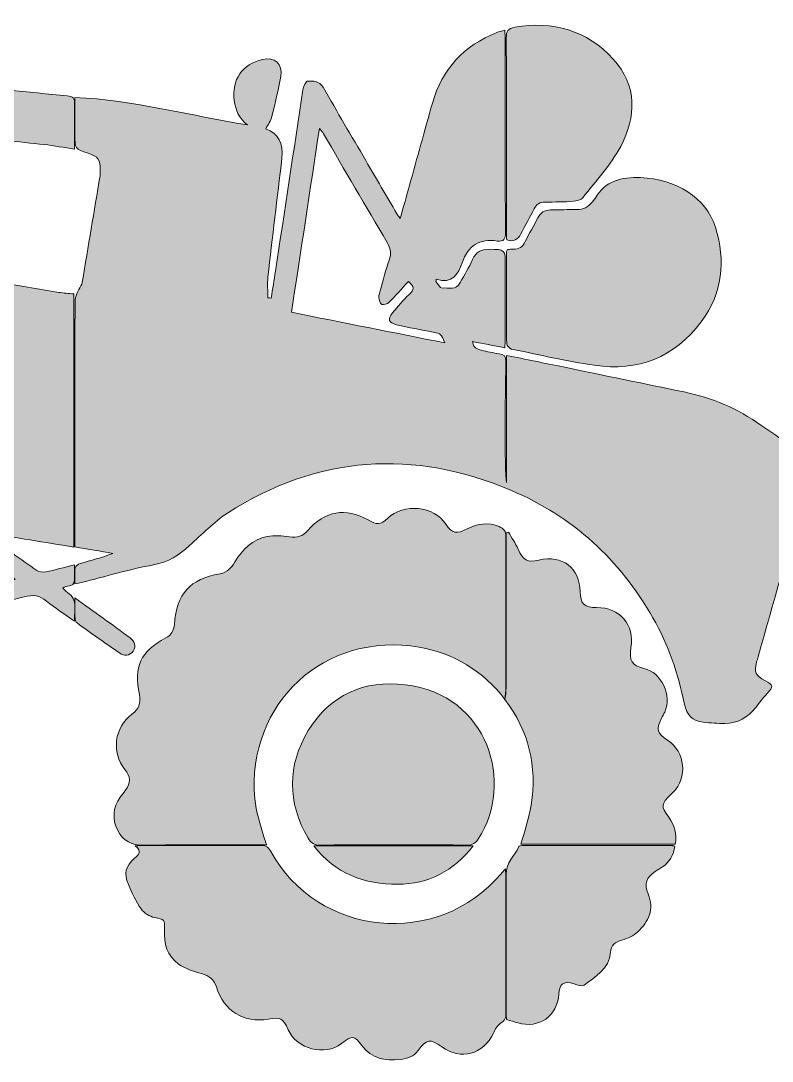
# Model space of a CAD drawing. Header units: inches. Extents: x 148 to 931, y -908 to -173.
# Drawn here: x 370 to 538.3, y -454 to -221.1 of the extents above; entities that cross this region are included whole.
import ezdxf

# ---------------------------------------------------------------- set-up
doc = ezdxf.new("R2010")
doc.units = ezdxf.units.IN
doc.header["$MEASUREMENT"] = 0
doc.layers.add('Layer 1', color=7, linetype='Continuous')

# ---------------------------------------------------------------- blocks, each defined once
blk = doc.blocks.new('block 11')
at = {"layer": 'Layer 1', "true_color": 0xffffff}
h = blk.add_hatch(color=7, dxfattribs=at)
h.dxf.hatch_style = 2
edge = h.paths.add_edge_path()
edge.add_spline(control_points=[(478.85, -270.17), (478.82, -269.61), (478.77, -269.04), (478.77, -268.47), (478.77, -253.96), (478.8, -239.44), (478.74, -224.93), (478.74, -223.46), (479.09, -222.81), (480.62, -222.56), (489.24, -221.12), (496.8, -223.22), (502.71, -229.68), (508.14, -235.62), (507.86, -242.6), (504.36, -249.22), (502.16, -253.39), (498.81, -256.96), (495.88, -260.72), (495.48, -261.23), (494.5, -261.46), (493.77, -261.51), (491.67, -261.66), (489.57, -261.69), (487.46, -261.68), (486.26, -261.68), (485.5, -262.16), (484.96, -263.22), (484.02, -265.1), (482.96, -266.92), (482.02, -268.8), (481.36, -270.13), (480.39, -270.61), (478.85, -270.17)], knot_values=[0, 0, 0, 0, 1, 1, 1, 2, 2, 2, 3, 3, 3, 4, 4, 4, 5, 5, 5, 6, 6, 6, 7, 7, 7, 8, 8, 8, 9, 9, 9, 10, 10, 10, 11, 11, 11, 11], degree=3, periodic=1)
h = blk.add_hatch(color=7, dxfattribs=at)
h.dxf.hatch_style = 2
edge = h.paths.add_edge_path()
edge.add_spline(control_points=[(478.77, -295.99), (483.12, -296.88), (487.33, -297.74), (491.53, -298.6), (500.54, -300.46), (509.55, -302.32), (518.55, -304.18), (524.8, -305.48), (530.58, -307.85), (535.77, -311.62), (537.5, -312.89), (539.38, -313.97), (541.06, -315.3), (545.09, -318.5), (546.56, -322.68), (545.19, -327.65), (541.9, -339.61), (538.51, -351.54), (535.16, -363.48), (535.05, -363.88), (534.91, -364.28), (534.81, -364.69), (534.23, -366.92), (534.58, -367.69), (536.64, -368.75), (538.64, -369.77), (538.65, -370.06), (537.09, -371.75), (536.2, -372.71), (535.4, -373.76), (534.6, -374.8), (532.86, -377.07), (530.58, -378.35), (527.72, -378.38), (526.09, -378.4), (524.46, -378.28), (522.85, -378.1), (520.45, -377.85), (519.13, -376.44), (518.65, -374.08), (517.25, -367.3), (515.05, -360.79), (511.6, -354.75), (504.19, -341.76), (493.68, -332.09), (479.93, -326.25), (457.9, -316.89), (436.58, -318.36), (416.27, -331.31), (414.73, -332.29), (413.36, -333.55), (411.96, -334.74), (410.53, -335.98), (409.18, -337.31), (407.77, -338.58), (405.46, -340.66), (403.06, -342.29), (399.76, -342.88), (394.29, -343.86), (388.94, -345.5), (383.53, -346.85), (383.14, -346.95), (382.73, -347.01), (382.13, -347.13), (382.13, -345.86), (382.03, -344.7), (382.18, -343.58), (382.23, -343.2), (382.83, -342.72), (383.27, -342.59), (385.68, -341.9), (388.13, -341.3), (390.61, -340.31), (387.83, -339.84), (385.06, -339.37), (382.12, -338.88), (382.12, -338.19), (382.12, -337.57), (382.12, -336.95), (382.12, -319.17), (382.11, -301.4), (382.16, -283.62), (382.16, -282.84), (382.69, -282.06), (383.01, -281.29), (383.25, -280.72), (383.67, -280.18), (383.78, -279.59), (385.13, -271.67), (386.44, -263.74), (387.75, -255.81), (387.82, -255.4), (387.81, -254.97), (387.81, -254.55), (387.81, -252.16), (387.35, -251.52), (385.08, -250.76), (382.12, -249.76), (382.12, -249.76), (382.12, -246.57), (382.12, -243.84), (382.12, -241.11), (382.12, -238.26), (395.3, -238.88), (407.89, -242.32), (420.75, -244.41), (418.95, -243), (418.1, -241.17), (417.82, -238.98), (417.23, -234.26), (419.53, -230.87), (424.17, -229.75), (426.89, -229.09), (428.76, -230.8), (428.23, -233.55), (427.65, -236.54), (427.01, -239.52), (426.26, -242.48), (426.01, -243.48), (425.36, -244.37), (424.89, -245.3), (427.63, -246.31), (428.89, -248.57), (428.49, -251.86), (427.42, -260.73), (426.36, -269.6), (425.36, -278.48), (425.19, -280.01), (425.34, -281.56), (425.34, -283.11), (425.59, -283.12), (425.85, -283.14), (426.1, -283.16), (426.42, -281.15), (426.74, -279.15), (427.05, -277.14), (429.1, -263.62), (431.13, -250.11), (433.21, -236.6), (433.32, -235.87), (433.83, -234.61), (434.17, -234.61), (435.46, -234.58), (436.87, -234.49), (437.73, -236), (440.85, -241.48), (444.07, -246.9), (447.25, -252.35), (449.58, -256.35), (451.92, -260.34), (454.25, -264.33), (454.41, -264.59), (454.61, -264.83), (454.99, -265.34), (455.73, -262.7), (456.41, -260.32), (457.08, -257.93), (458.78, -251.8), (460.46, -245.67), (462.19, -239.55), (464.36, -231.88), (469.27, -226.69), (476.63, -223.74), (477.14, -223.54), (477.69, -223.43), (478.42, -223.22), (478.46, -224.05), (478.51, -224.67), (478.51, -225.28), (478.52, -239.69), (478.5, -254.11), (478.55, -268.52), (478.55, -269.92), (478.2, -270.61), (476.72, -270.4), (472.75, -269.83), (470.2, -271.37), (468.86, -275.26), (468, -277.77), (466.66, -280.11), (463.05, -278.97), (463.02, -279.14), (463, -279.31), (462.97, -279.48), (463.44, -279.99), (463.93, -280.95), (464.37, -280.92), (465.78, -280.83), (467.51, -281.52), (468.45, -279.69), (469.34, -277.96), (470.39, -276.31), (471.19, -274.54), (471.95, -272.88), (473.05, -272.23), (474.88, -272.26), (478.52, -272.32), (478.52, -272.23), (478.51, -275.89), (478.51, -281.37), (478.52, -286.84), (478.51, -292.31), (478.51, -292.92), (478.44, -293.53), (478.4, -294.29), (475.93, -293.81), (473.63, -293.37), (471.21, -292.91), (471.33, -294.29), (472.23, -294.62), (473.14, -294.84), (474.46, -295.16), (475.81, -295.44), (477.16, -295.64), (478.2, -295.8), (478.69, -296.19), (478.67, -297.36), (478.55, -302.09), (478.52, -306.82), (478.49, -311.55), (478.46, -315.85), (478.48, -320.16), (478.77, -324.47), (478.77, -315.03), (478.77, -305.6), (478.77, -295.99)], knot_values=[0, 0, 0, 0, 1, 1, 1, 2, 2, 2, 3, 3, 3, 4, 4, 4, 5, 5, 5, 6, 6, 6, 7, 7, 7, 8, 8, 8, 9, 9, 9, 10, 10, 10, 11, 11, 11, 12, 12, 12, 13, 13, 13, 14, 14, 14, 15, 15, 15, 16, 16, 16, 17, 17, 17, 18, 18, 18, 19, 19, 19, 20, 20, 20, 21, 21, 21, 22, 22, 22, 23, 23, 23, 24, 24, 24, 25, 25, 25, 26, 26, 26, 27, 27, 27, 28, 28, 28, 29, 29, 29, 30, 30, 30, 31, 31, 31, 32, 32, 32, 33, 33, 33, 34, 34, 34, 35, 35, 35, 36, 36, 36, 37, 37, 37, 38, 38, 38, 39, 39, 39, 40, 40, 40, 41, 41, 41, 42, 42, 42, 43, 43, 43, 44, 44, 44, 45, 45, 45, 46, 46, 46, 47, 47, 47, 48, 48, 48, 49, 49, 49, 50, 50, 50, 51, 51, 51, 52, 52, 52, 53, 53, 53, 54, 54, 54, 55, 55, 55, 56, 56, 56, 57, 57, 57, 58, 58, 58, 59, 59, 59, 60, 60, 60, 61, 61, 61, 62, 62, 62, 63, 63, 63, 64, 64, 64, 65, 65, 65, 66, 66, 66, 67, 67, 67, 68, 68, 68, 69, 69, 69, 70, 70, 70, 71, 71, 71, 72, 72, 72, 73, 73, 73, 74, 74, 74, 75, 75, 75, 75], degree=3, periodic=1)
edge = h.paths.add_edge_path()
edge.add_spline(control_points=[(456.82, -279.49), (455.34, -281.09), (453.96, -282.68), (452.47, -284.15), (452.11, -284.5), (451.25, -284.77), (450.86, -284.58), (450.48, -284.4), (450.26, -283.59), (450.22, -283.04), (450.17, -282.49), (450.41, -281.91), (450.57, -281.35), (451.2, -279.13), (451.73, -276.87), (452.52, -274.7), (453.07, -273.21), (452.81, -272.03), (452.05, -270.72), (447.27, -262.62), (442.54, -254.49), (437.78, -246.38), (437.6, -246.06), (437.33, -245.78), (436.89, -245.21), (434.78, -259.12), (432.72, -272.65), (430.63, -286.36), (442.14, -288.65), (453.49, -290.91), (464.97, -293.2), (464.18, -291.18), (464.12, -291.15), (462.37, -290.81), (459.64, -290.28), (456.9, -289.77), (454.19, -289.13), (452.38, -288.71), (452.12, -287.89), (453.29, -286.47), (454.46, -285.06), (455.62, -283.6), (456.98, -282.39), (458.17, -281.33), (458.17, -280.57), (456.82, -279.49)], knot_values=[0, 0, 0, 0, 1, 1, 1, 2, 2, 2, 3, 3, 3, 4, 4, 4, 5, 5, 5, 6, 6, 6, 7, 7, 7, 8, 8, 8, 9, 9, 9, 10, 10, 10, 11, 11, 11, 12, 12, 12, 13, 13, 13, 14, 14, 14, 15, 15, 15, 15], degree=3, periodic=1)
h = blk.add_hatch(color=7, dxfattribs=at)
h.dxf.hatch_style = 2
edge = h.paths.add_edge_path()
edge.add_spline(control_points=[(381.91, -282.25), (381.91, -301.13), (381.91, -319.93), (381.91, -338.92), (375.3, -337.83), (368.83, -336.76), (362.37, -335.7), (362.23, -335.85), (362.1, -336.01), (361.96, -336.17), (362.28, -336.3), (362.65, -336.37), (362.92, -336.56), (366.49, -339.09), (370.02, -341.66), (373.61, -344.13), (374.12, -344.48), (374.98, -344.59), (375.61, -344.46), (377.66, -344.05), (379.68, -343.46), (382.03, -342.87), (382.03, -344.16), (382.06, -345.28), (382.02, -346.4), (381.95, -348.14), (380.04, -347.18), (379.42, -348.13), (380.29, -348.99), (381.57, -349.72), (381.91, -350.75), (382.34, -352.06), (382.01, -353.63), (382.01, -355.47), (379.74, -353.86), (377.66, -352.55), (375.78, -351.01), (374.21, -349.73), (372.74, -349.49), (370.75, -350.04), (364.57, -351.74), (358.32, -353.2), (352.1, -354.76), (352, -354.79), (351.9, -354.83), (351.8, -354.85), (350.34, -355.17), (348.71, -354.48), (348.49, -353.45), (348.25, -352.32), (349.25, -351.07), (350.77, -350.69), (356.07, -349.35), (361.38, -348.04), (366.68, -346.72), (367.27, -346.57), (367.85, -346.39), (368.77, -346.13), (368.05, -345.56), (367.62, -345.2), (367.17, -344.88), (361.99, -341.18), (356.95, -337.27), (351.56, -333.9), (348.92, -332.24), (348.03, -330.05), (346.92, -327.42), (345.02, -322.9), (342.74, -318.45), (340, -314.37), (328.4, -297.1), (311.93, -287.98), (291.32, -286.12), (290.39, -286.03), (289.46, -285.94), (288.46, -285.84), (288.46, -277.39), (288.46, -269.06), (288.46, -260.56), (290.65, -260.83), (292.72, -261.07), (294.79, -261.35), (300.24, -262.09), (305.07, -260.78), (309.76, -257.82), (320.69, -250.91), (331.79, -244.28), (342.86, -237.59), (346.23, -235.55), (349.88, -234.8), (353.89, -235.25), (362.72, -236.26), (371.57, -237.06), (380.42, -237.9), (381.67, -238.01), (382.1, -238.45), (382.07, -239.74), (381.98, -243.04), (382.04, -246.35), (382.04, -249.88), (379.66, -249.5), (377.48, -249.04), (375.26, -248.81), (369.46, -248.21), (363.65, -247.54), (357.83, -247.24), (354.53, -247.06), (351.18, -247.58), (348.26, -249.39), (341.82, -253.37), (335.4, -257.36), (329.03, -261.45), (326.35, -263.17), (324.6, -265.76), (323.34, -268.66), (322.37, -270.92), (322.82, -272.09), (325.24, -272.63), (328.98, -273.48), (332.77, -274.09), (336.55, -274.73), (350.54, -277.14), (364.53, -279.52), (378.53, -281.89), (379.61, -282.07), (380.7, -282.13), (381.91, -282.25)], knot_values=[0, 0, 0, 0, 1, 1, 1, 2, 2, 2, 3, 3, 3, 4, 4, 4, 5, 5, 5, 6, 6, 6, 7, 7, 7, 8, 8, 8, 9, 9, 9, 10, 10, 10, 11, 11, 11, 12, 12, 12, 13, 13, 13, 14, 14, 14, 15, 15, 15, 16, 16, 16, 17, 17, 17, 18, 18, 18, 19, 19, 19, 20, 20, 20, 21, 21, 21, 22, 22, 22, 23, 23, 23, 24, 24, 24, 25, 25, 25, 26, 26, 26, 27, 27, 27, 28, 28, 28, 29, 29, 29, 30, 30, 30, 31, 31, 31, 32, 32, 32, 33, 33, 33, 34, 34, 34, 35, 35, 35, 36, 36, 36, 37, 37, 37, 38, 38, 38, 39, 39, 39, 40, 40, 40, 41, 41, 41, 42, 42, 42, 42], degree=3, periodic=1)
h = blk.add_hatch(color=7, dxfattribs=at)
h.dxf.hatch_style = 2
edge = h.paths.add_edge_path()
edge.add_spline(control_points=[(478.99, -272.32), (479.45, -272.28), (479.86, -272.19), (480.27, -272.22), (481.6, -272.3), (482.41, -271.72), (482.99, -270.52), (483.86, -268.73), (484.91, -267.02), (485.8, -265.24), (486.41, -264.01), (487.31, -263.46), (488.68, -263.46), (490.62, -263.47), (492.57, -263.34), (494.51, -263.36), (496.01, -263.37), (497.16, -262.82), (498.03, -261.62), (498.21, -261.36), (498.46, -261.15), (498.62, -260.88), (500.91, -256.9), (504.5, -256.04), (508.81, -256.21), (516.83, -256.54), (523.46, -260.65), (525.57, -267.33), (527.93, -274.82), (527.22, -282.07), (522.42, -288.47), (516.45, -296.45), (508.28, -299.7), (498.46, -298.22), (492.24, -297.29), (486.08, -295.86), (479.91, -294.58), (479.47, -294.49), (478.83, -293.83), (478.83, -293.43), (478.78, -286.54), (478.81, -279.66), (478.82, -272.77), (478.82, -272.67), (478.89, -272.58), (478.99, -272.32)], knot_values=[0, 0, 0, 0, 1, 1, 1, 2, 2, 2, 3, 3, 3, 4, 4, 4, 5, 5, 5, 6, 6, 6, 7, 7, 7, 8, 8, 8, 9, 9, 9, 10, 10, 10, 11, 11, 11, 12, 12, 12, 13, 13, 13, 14, 14, 14, 15, 15, 15, 15], degree=3, periodic=1)
h = blk.add_hatch(color=7, dxfattribs=at)
h.dxf.hatch_style = 2
edge = h.paths.add_edge_path()
edge.add_spline(control_points=[(478.42, -373), (473.53, -366.64), (467.09, -362.68), (459.24, -361.32), (438.1, -357.69), (420.56, -373.84), (422.41, -395.23), (422.66, -398.12), (423.73, -400.94), (424.44, -403.78), (424.57, -404.33), (424.82, -404.85), (425.09, -405.58), (424.33, -405.58), (423.77, -405.58), (423.2, -405.58), (414.67, -405.57), (406.15, -405.48), (397.63, -405.63), (394.86, -405.68), (392.94, -404.74), (391.72, -402.35), (390.41, -399.79), (390.64, -397.27), (392.26, -394.9), (392.61, -394.38), (393.05, -393.91), (393.42, -393.4), (394.69, -391.62), (394.65, -390.35), (393.3, -388.68), (390.24, -384.91), (390.96, -379.21), (394.91, -376.31), (396.45, -375.18), (396.96, -373.82), (396.56, -371.93), (395.22, -365.68), (396.83, -362.28), (402.48, -359.22), (403.7, -358.56), (404.29, -357.61), (404.41, -356.21), (404.98, -349.26), (407.83, -346.11), (414.65, -344.86), (416.26, -344.57), (417.2, -343.52), (417.98, -342.22), (419.67, -339.41), (421.88, -337.17), (425.21, -336.57), (426.82, -336.28), (428.56, -336.35), (430.19, -336.59), (431.88, -336.85), (433.13, -336.52), (434.26, -335.22), (438.14, -330.78), (442.66, -330.01), (447.79, -332.83), (449.78, -333.93), (450.52, -333.98), (452.19, -332.44), (455.76, -329.13), (462.57, -329.55), (465.26, -333.87), (466.53, -335.89), (467.7, -336), (470, -334.83), (472.33, -333.65), (474.67, -333.3), (477.14, -334.32), (478.17, -334.74), (478.67, -335.37), (478.67, -336.58), (478.62, -348.16), (478.64, -359.73), (478.63, -371.31), (478.63, -371.88), (478.5, -372.45), (478.43, -373.02), (478.43, -373.02), (478.42, -373), (478.42, -373)], knot_values=[0, 0, 0, 0, 1, 1, 1, 2, 2, 2, 3, 3, 3, 4, 4, 4, 5, 5, 5, 6, 6, 6, 7, 7, 7, 8, 8, 8, 9, 9, 9, 10, 10, 10, 11, 11, 11, 12, 12, 12, 13, 13, 13, 14, 14, 14, 15, 15, 15, 16, 16, 16, 17, 17, 17, 18, 18, 18, 19, 19, 19, 20, 20, 20, 21, 21, 21, 22, 22, 22, 23, 23, 23, 24, 24, 24, 25, 25, 25, 26, 26, 26, 27, 27, 27, 28, 28, 28, 28], degree=3, periodic=1)
h = blk.add_hatch(color=7, dxfattribs=at)
h.dxf.hatch_style = 2
edge = h.paths.add_edge_path()
edge.add_spline(control_points=[(478.43, -373.02), (478.52, -372.14), (478.69, -371.25), (478.69, -370.37), (478.71, -359.38), (478.71, -348.39), (478.71, -337.4), (478.71, -336.84), (478.71, -336.29), (478.71, -335.73), (478.88, -335.66), (479.06, -335.6), (479.23, -335.53), (479.96, -336.81), (480.81, -338.03), (481.4, -339.37), (482.48, -341.83), (483.46, -342.41), (486.06, -341.81), (491.36, -340.61), (495.16, -343.54), (495.27, -348.92), (495.32, -351.55), (496.31, -352.5), (498.97, -352.45), (504.17, -352.35), (507.54, -356.31), (506.65, -361.47), (506.17, -364.25), (506.93, -365.45), (509.58, -366.07), (513.51, -366.99), (515.96, -372.11), (514.23, -375.82), (514.01, -376.3), (513.74, -376.75), (513.5, -377.22), (512.24, -379.73), (512.49, -380.6), (514.88, -382.15), (518.85, -384.71), (519.43, -390.57), (516.04, -393.86), (515.89, -394.01), (515.74, -394.15), (515.59, -394.3), (513.43, -396.44), (513.32, -396.86), (515.12, -399.38), (516.41, -401.19), (517.01, -403.08), (516.58, -405.43), (505.01, -405.43), (493.44, -405.43), (482.02, -405.43), (482.79, -402.51), (483.84, -399.63), (484.31, -396.65), (485.69, -387.97), (483.81, -380.03), (478.42, -373), (478.42, -373), (478.43, -373.02), (478.43, -373.02)], knot_values=[0, 0, 0, 0, 1, 1, 1, 2, 2, 2, 3, 3, 3, 4, 4, 4, 5, 5, 5, 6, 6, 6, 7, 7, 7, 8, 8, 8, 9, 9, 9, 10, 10, 10, 11, 11, 11, 12, 12, 12, 13, 13, 13, 14, 14, 14, 15, 15, 15, 16, 16, 16, 17, 17, 17, 18, 18, 18, 19, 19, 19, 20, 20, 20, 21, 21, 21, 21], degree=3, periodic=1)
h = blk.add_hatch(color=7, dxfattribs=at)
h.dxf.hatch_style = 2
edge = h.paths.add_edge_path()
edge.add_spline(control_points=[(382.13, -350.3), (386.48, -353.43), (390.53, -356.29), (394.52, -359.25), (395.42, -359.93), (395.95, -361.06), (395.17, -362.17), (394.37, -363.31), (393.17, -363.35), (392.1, -362.61), (388.9, -360.42), (385.74, -358.16), (382.6, -355.88), (382.33, -355.68), (382.16, -355.17), (382.15, -354.8), (382.09, -353.44), (382.13, -352.08), (382.13, -350.3)], knot_values=[0, 0, 0, 0, 1, 1, 1, 2, 2, 2, 3, 3, 3, 4, 4, 4, 5, 5, 5, 6, 6, 6, 6], degree=3, periodic=1)
h = blk.add_hatch(color=7, dxfattribs=at)
h.dxf.hatch_style = 2
edge = h.paths.add_edge_path()
edge.add_spline(control_points=[(453.51, -405.58), (448.04, -405.58), (442.57, -405.53), (437.11, -405.61), (435.77, -405.63), (434.99, -405.18), (434.34, -404.06), (429.7, -396.01), (429.64, -387.84), (434.4, -379.98), (439.26, -371.95), (446.93, -368.61), (456.06, -369.71), (474.9, -371.96), (480.52, -391.87), (472.55, -404.13), (471.89, -405.16), (471.19, -405.63), (469.9, -405.61), (464.44, -405.53), (458.97, -405.58), (453.51, -405.58)], knot_values=[0, 0, 0, 0, 1, 1, 1, 2, 2, 2, 3, 3, 3, 4, 4, 4, 5, 5, 5, 6, 6, 6, 7, 7, 7, 7], degree=3, periodic=1)
h = blk.add_hatch(color=7, dxfattribs=at)
h.dxf.hatch_style = 2
edge = h.paths.add_edge_path()
edge.add_spline(control_points=[(478.55, -410.94), (478.59, -411.81), (478.64, -412.27), (478.64, -412.73), (478.64, -422.88), (478.63, -433.03), (478.66, -443.18), (478.66, -444.2), (478.49, -444.88), (477.48, -445.47), (476.74, -445.89), (476.24, -446.86), (475.85, -447.69), (473.61, -452.46), (468.54, -453.84), (464.31, -450.79), (461.7, -448.9), (460.9, -448.99), (459.04, -451.55), (458, -452.97), (456.56, -453.38), (454.95, -453.57), (451.57, -453.97), (448.64, -453.44), (446.4, -450.47), (444.6, -448.08), (444.3, -448.18), (441.84, -450.04), (438.07, -452.89), (431.83, -451.27), (429.9, -446.94), (428.73, -444.32), (428.24, -444.06), (425.43, -444.55), (419.98, -445.51), (415.46, -442.72), (413.82, -437.36), (413.31, -435.68), (412.18, -434.86), (410.5, -434.38), (408.72, -433.87), (406.83, -433.29), (405.35, -432.24), (402.8, -430.43), (402.01, -427.64), (402.19, -424.57), (402.34, -422.2), (402.17, -422.24), (399.95, -421.81), (398.85, -421.59), (397.59, -420.8), (396.95, -419.88), (395.78, -418.22), (394.93, -416.32), (394.12, -414.44), (393.04, -411.93), (393.45, -410.35), (395.51, -408.54), (396.41, -407.75), (397.3, -407.05), (395.59, -405.79), (396.49, -405.75), (396.99, -405.7), (397.49, -405.7), (406.23, -405.69), (414.96, -405.71), (423.69, -405.68), (424.72, -405.67), (425.35, -405.88), (425.91, -406.91), (436.47, -426.22), (463.41, -428.86), (477.56, -412), (477.78, -411.73), (478.03, -411.49), (478.55, -410.94)], knot_values=[0, 0, 0, 0, 1, 1, 1, 2, 2, 2, 3, 3, 3, 4, 4, 4, 5, 5, 5, 6, 6, 6, 7, 7, 7, 8, 8, 8, 9, 9, 9, 10, 10, 10, 11, 11, 11, 12, 12, 12, 13, 13, 13, 14, 14, 14, 15, 15, 15, 16, 16, 16, 17, 17, 17, 18, 18, 18, 19, 19, 19, 20, 20, 20, 21, 21, 21, 22, 22, 22, 23, 23, 23, 24, 24, 24, 25, 25, 25, 25], degree=3, periodic=1)
h = blk.add_hatch(color=7, dxfattribs=at)
h.dxf.hatch_style = 2
edge = h.paths.add_edge_path()
edge.add_spline(control_points=[(435.62, -405.79), (447.63, -405.79), (459.33, -405.79), (471.36, -405.79), (466.88, -411.43), (461.33, -414.33), (454.4, -414.37), (446.94, -414.42), (440.56, -412.03), (435.62, -405.79)], knot_values=[0, 0, 0, 0, 1, 1, 1, 2, 2, 2, 3, 3, 3, 3], degree=3, periodic=1)
h = blk.add_hatch(color=7, dxfattribs=at)
h.dxf.hatch_style = 2
edge = h.paths.add_edge_path()
edge.add_spline(control_points=[(516.51, -405.85), (516.16, -407.84), (515.37, -409.42), (513.71, -410.49), (513.18, -410.83), (512.63, -411.14), (512.12, -411.5), (510.11, -412.93), (509.55, -414.25), (510.49, -416.52), (511.93, -420.02), (510.62, -422.71), (508.21, -425.02), (507.28, -425.91), (505.91, -426.47), (504.65, -426.86), (503.16, -427.31), (502.22, -428.02), (502.08, -429.62), (501.76, -433.39), (498.69, -434.99), (496.15, -436.95), (495.73, -437.27), (494.65, -436.92), (493.94, -436.68), (491.71, -435.92), (490.65, -436.58), (490.5, -438.94), (490.2, -443.88), (486.1, -446.76), (481.32, -445.39), (480.52, -445.16), (479.72, -444.93), (478.78, -444.66), (478.75, -444.16), (478.71, -443.59), (478.71, -443.03), (478.7, -432.72), (478.74, -422.42), (478.68, -412.11), (478.66, -409.55), (480.67, -408.04), (481.52, -405.94), (481.6, -405.75), (482.18, -405.7), (482.53, -405.7), (493.63, -405.7), (504.72, -405.7), (515.82, -405.71), (515.97, -405.71), (516.12, -405.77), (516.51, -405.85)], knot_values=[0, 0, 0, 0, 1, 1, 1, 2, 2, 2, 3, 3, 3, 4, 4, 4, 5, 5, 5, 6, 6, 6, 7, 7, 7, 8, 8, 8, 9, 9, 9, 10, 10, 10, 11, 11, 11, 12, 12, 12, 13, 13, 13, 14, 14, 14, 15, 15, 15, 16, 16, 16, 17, 17, 17, 17], degree=3, periodic=1)
at = {"layer": 'Layer 1', "lineweight": 0}
for points, knots in [([(478.85, -270.17), (478.82, -269.61), (478.77, -269.04), (478.77, -268.47), (478.77, -253.96), (478.8, -239.44), (478.74, -224.93), (478.74, -223.46), (479.09, -222.81), (480.62, -222.56), (489.24, -221.12), (496.8, -223.22), (502.71, -229.68), (508.14, -235.62), (507.86, -242.6), (504.36, -249.22), (502.16, -253.39), (498.81, -256.96), (495.88, -260.72), (495.48, -261.23), (494.5, -261.46), (493.77, -261.51), (491.67, -261.66), (489.57, -261.69), (487.46, -261.68), (486.26, -261.68), (485.5, -262.16), (484.96, -263.22), (484.02, -265.1), (482.96, -266.92), (482.02, -268.8), (481.36, -270.13), (480.39, -270.61), (478.85, -270.17)], [0, 0, 0, 0, 1, 1, 1, 2, 2, 2, 3, 3, 3, 4, 4, 4, 5, 5, 5, 6, 6, 6, 7, 7, 7, 8, 8, 8, 9, 9, 9, 10, 10, 10, 11, 11, 11, 11]), ([(478.77, -295.99), (483.12, -296.88), (487.33, -297.74), (491.53, -298.6), (500.54, -300.46), (509.55, -302.32), (518.55, -304.18), (524.8, -305.48), (530.58, -307.85), (535.77, -311.62), (537.5, -312.89), (539.38, -313.97), (541.06, -315.3), (545.09, -318.5), (546.56, -322.68), (545.19, -327.65), (541.9, -339.61), (538.51, -351.54), (535.16, -363.48), (535.05, -363.88), (534.91, -364.28), (534.81, -364.69), (534.23, -366.92), (534.58, -367.69), (536.64, -368.75), (538.64, -369.77), (538.65, -370.06), (537.09, -371.75), (536.2, -372.71), (535.4, -373.76), (534.6, -374.8), (532.86, -377.07), (530.58, -378.35), (527.72, -378.38), (526.09, -378.4), (524.46, -378.28), (522.85, -378.1), (520.45, -377.85), (519.13, -376.44), (518.65, -374.08), (517.25, -367.3), (515.05, -360.79), (511.6, -354.75), (504.19, -341.76), (493.68, -332.09), (479.93, -326.25), (457.9, -316.89), (436.58, -318.36), (416.27, -331.31), (414.73, -332.29), (413.36, -333.55), (411.96, -334.74), (410.53, -335.98), (409.18, -337.31), (407.77, -338.58), (405.46, -340.66), (403.06, -342.29), (399.76, -342.88), (394.29, -343.86), (388.94, -345.5), (383.53, -346.85), (383.14, -346.95), (382.73, -347.01), (382.13, -347.13), (382.13, -345.86), (382.03, -344.7), (382.18, -343.58), (382.23, -343.2), (382.83, -342.72), (383.27, -342.59), (385.68, -341.9), (388.13, -341.3), (390.61, -340.31), (387.83, -339.84), (385.06, -339.37), (382.12, -338.88), (382.12, -338.19), (382.12, -337.57), (382.12, -336.95), (382.12, -319.17), (382.11, -301.4), (382.16, -283.62), (382.16, -282.84), (382.69, -282.06), (383.01, -281.29), (383.25, -280.72), (383.67, -280.18), (383.78, -279.59), (385.13, -271.67), (386.44, -263.74), (387.75, -255.81), (387.82, -255.4), (387.81, -254.97), (387.81, -254.55), (387.81, -252.16), (387.35, -251.52), (385.08, -250.76), (382.12, -249.76), (382.12, -249.76), (382.12, -246.57), (382.12, -243.84), (382.12, -241.11), (382.12, -238.26), (395.3, -238.88), (407.89, -242.32), (420.75, -244.41), (418.95, -243), (418.1, -241.17), (417.82, -238.98), (417.23, -234.26), (419.53, -230.87), (424.17, -229.75), (426.89, -229.09), (428.76, -230.8), (428.23, -233.55), (427.65, -236.54), (427.01, -239.52), (426.26, -242.48), (426.01, -243.48), (425.36, -244.37), (424.89, -245.3), (427.63, -246.31), (428.89, -248.57), (428.49, -251.86), (427.42, -260.73), (426.36, -269.6), (425.36, -278.48), (425.19, -280.01), (425.34, -281.56), (425.34, -283.11), (425.59, -283.12), (425.85, -283.14), (426.1, -283.16), (426.42, -281.15), (426.74, -279.15), (427.05, -277.14), (429.1, -263.62), (431.13, -250.11), (433.21, -236.6), (433.32, -235.87), (433.83, -234.61), (434.17, -234.61), (435.46, -234.58), (436.87, -234.49), (437.73, -236), (440.85, -241.48), (444.07, -246.9), (447.25, -252.35), (449.58, -256.35), (451.92, -260.34), (454.25, -264.33), (454.41, -264.59), (454.61, -264.83), (454.99, -265.34), (455.73, -262.7), (456.41, -260.32), (457.08, -257.93), (458.78, -251.8), (460.46, -245.67), (462.19, -239.55), (464.36, -231.88), (469.27, -226.69), (476.63, -223.74), (477.14, -223.54), (477.69, -223.43), (478.42, -223.22), (478.46, -224.05), (478.51, -224.67), (478.51, -225.28), (478.52, -239.69), (478.5, -254.11), (478.55, -268.52), (478.55, -269.92), (478.2, -270.61), (476.72, -270.4), (472.75, -269.83), (470.2, -271.37), (468.86, -275.26), (468, -277.77), (466.66, -280.11), (463.05, -278.97), (463.02, -279.14), (463, -279.31), (462.97, -279.48), (463.44, -279.99), (463.93, -280.95), (464.37, -280.92), (465.78, -280.83), (467.51, -281.52), (468.45, -279.69), (469.34, -277.96), (470.39, -276.31), (471.19, -274.54), (471.95, -272.88), (473.05, -272.23), (474.88, -272.26), (478.52, -272.32), (478.52, -272.23), (478.51, -275.89), (478.51, -281.37), (478.52, -286.84), (478.51, -292.31), (478.51, -292.92), (478.44, -293.53), (478.4, -294.29), (475.93, -293.81), (473.63, -293.37), (471.21, -292.91), (471.33, -294.29), (472.23, -294.62), (473.14, -294.84), (474.46, -295.16), (475.81, -295.44), (477.16, -295.64), (478.2, -295.8), (478.69, -296.19), (478.67, -297.36), (478.55, -302.09), (478.52, -306.82), (478.49, -311.55), (478.46, -315.85), (478.48, -320.16), (478.77, -324.47), (478.77, -315.03), (478.77, -305.6), (478.77, -295.99)], [0, 0, 0, 0, 1, 1, 1, 2, 2, 2, 3, 3, 3, 4, 4, 4, 5, 5, 5, 6, 6, 6, 7, 7, 7, 8, 8, 8, 9, 9, 9, 10, 10, 10, 11, 11, 11, 12, 12, 12, 13, 13, 13, 14, 14, 14, 15, 15, 15, 16, 16, 16, 17, 17, 17, 18, 18, 18, 19, 19, 19, 20, 20, 20, 21, 21, 21, 22, 22, 22, 23, 23, 23, 24, 24, 24, 25, 25, 25, 26, 26, 26, 27, 27, 27, 28, 28, 28, 29, 29, 29, 30, 30, 30, 31, 31, 31, 32, 32, 32, 33, 33, 33, 34, 34, 34, 35, 35, 35, 36, 36, 36, 37, 37, 37, 38, 38, 38, 39, 39, 39, 40, 40, 40, 41, 41, 41, 42, 42, 42, 43, 43, 43, 44, 44, 44, 45, 45, 45, 46, 46, 46, 47, 47, 47, 48, 48, 48, 49, 49, 49, 50, 50, 50, 51, 51, 51, 52, 52, 52, 53, 53, 53, 54, 54, 54, 55, 55, 55, 56, 56, 56, 57, 57, 57, 58, 58, 58, 59, 59, 59, 60, 60, 60, 61, 61, 61, 62, 62, 62, 63, 63, 63, 64, 64, 64, 65, 65, 65, 66, 66, 66, 67, 67, 67, 68, 68, 68, 69, 69, 69, 70, 70, 70, 71, 71, 71, 72, 72, 72, 73, 73, 73, 74, 74, 74, 75, 75, 75, 75]), ([(381.91, -282.25), (381.91, -301.13), (381.91, -319.93), (381.91, -338.92), (375.3, -337.83), (368.83, -336.76), (362.37, -335.7), (362.23, -335.85), (362.1, -336.01), (361.96, -336.17), (362.28, -336.3), (362.65, -336.37), (362.92, -336.56), (366.49, -339.09), (370.02, -341.66), (373.61, -344.13), (374.12, -344.48), (374.98, -344.59), (375.61, -344.46), (377.66, -344.05), (379.68, -343.46), (382.03, -342.87), (382.03, -344.16), (382.06, -345.28), (382.02, -346.4), (381.95, -348.14), (380.04, -347.18), (379.42, -348.13), (380.29, -348.99), (381.57, -349.72), (381.91, -350.75), (382.34, -352.06), (382.01, -353.63), (382.01, -355.47), (379.74, -353.86), (377.66, -352.55), (375.78, -351.01), (374.21, -349.73), (372.74, -349.49), (370.75, -350.04), (364.57, -351.74), (358.32, -353.2), (352.1, -354.76), (352, -354.79), (351.9, -354.83), (351.8, -354.85), (350.34, -355.17), (348.71, -354.48), (348.49, -353.45), (348.25, -352.32), (349.25, -351.07), (350.77, -350.69), (356.07, -349.35), (361.38, -348.04), (366.68, -346.72), (367.27, -346.57), (367.85, -346.39), (368.77, -346.13), (368.05, -345.56), (367.62, -345.2), (367.17, -344.88), (361.99, -341.18), (356.95, -337.27), (351.56, -333.9), (348.92, -332.24), (348.03, -330.05), (346.92, -327.42), (345.02, -322.9), (342.74, -318.45), (340, -314.37), (328.4, -297.1), (311.93, -287.98), (291.32, -286.12), (290.39, -286.03), (289.46, -285.94), (288.46, -285.84), (288.46, -277.39), (288.46, -269.06), (288.46, -260.56), (290.65, -260.83), (292.72, -261.07), (294.79, -261.35), (300.24, -262.09), (305.07, -260.78), (309.76, -257.82), (320.69, -250.91), (331.79, -244.28), (342.86, -237.59), (346.23, -235.55), (349.88, -234.8), (353.89, -235.25), (362.72, -236.26), (371.57, -237.06), (380.42, -237.9), (381.67, -238.01), (382.1, -238.45), (382.07, -239.74), (381.98, -243.04), (382.04, -246.35), (382.04, -249.88), (379.66, -249.5), (377.48, -249.04), (375.26, -248.81), (369.46, -248.21), (363.65, -247.54), (357.83, -247.24), (354.53, -247.06), (351.18, -247.58), (348.26, -249.39), (341.82, -253.37), (335.4, -257.36), (329.03, -261.45), (326.35, -263.17), (324.6, -265.76), (323.34, -268.66), (322.37, -270.92), (322.82, -272.09), (325.24, -272.63), (328.98, -273.48), (332.77, -274.09), (336.55, -274.73), (350.54, -277.14), (364.53, -279.52), (378.53, -281.89), (379.61, -282.07), (380.7, -282.13), (381.91, -282.25)], [0, 0, 0, 0, 1, 1, 1, 2, 2, 2, 3, 3, 3, 4, 4, 4, 5, 5, 5, 6, 6, 6, 7, 7, 7, 8, 8, 8, 9, 9, 9, 10, 10, 10, 11, 11, 11, 12, 12, 12, 13, 13, 13, 14, 14, 14, 15, 15, 15, 16, 16, 16, 17, 17, 17, 18, 18, 18, 19, 19, 19, 20, 20, 20, 21, 21, 21, 22, 22, 22, 23, 23, 23, 24, 24, 24, 25, 25, 25, 26, 26, 26, 27, 27, 27, 28, 28, 28, 29, 29, 29, 30, 30, 30, 31, 31, 31, 32, 32, 32, 33, 33, 33, 34, 34, 34, 35, 35, 35, 36, 36, 36, 37, 37, 37, 38, 38, 38, 39, 39, 39, 40, 40, 40, 41, 41, 41, 42, 42, 42, 42]), ([(456.82, -279.49), (455.34, -281.09), (453.96, -282.68), (452.47, -284.15), (452.11, -284.5), (451.25, -284.77), (450.86, -284.58), (450.48, -284.4), (450.26, -283.59), (450.22, -283.04), (450.17, -282.49), (450.41, -281.91), (450.57, -281.35), (451.2, -279.13), (451.73, -276.87), (452.52, -274.7), (453.07, -273.21), (452.81, -272.03), (452.05, -270.72), (447.27, -262.62), (442.54, -254.49), (437.78, -246.38), (437.6, -246.06), (437.33, -245.78), (436.89, -245.21), (434.78, -259.12), (432.72, -272.65), (430.63, -286.36), (442.14, -288.65), (453.49, -290.91), (464.97, -293.2), (464.18, -291.18), (464.12, -291.15), (462.37, -290.81), (459.64, -290.28), (456.9, -289.77), (454.19, -289.13), (452.38, -288.71), (452.12, -287.89), (453.29, -286.47), (454.46, -285.06), (455.62, -283.6), (456.98, -282.39), (458.17, -281.33), (458.17, -280.57), (456.82, -279.49)], [0, 0, 0, 0, 1, 1, 1, 2, 2, 2, 3, 3, 3, 4, 4, 4, 5, 5, 5, 6, 6, 6, 7, 7, 7, 8, 8, 8, 9, 9, 9, 10, 10, 10, 11, 11, 11, 12, 12, 12, 13, 13, 13, 14, 14, 14, 15, 15, 15, 15]), ([(478.99, -272.32), (479.45, -272.28), (479.86, -272.19), (480.27, -272.22), (481.6, -272.3), (482.41, -271.72), (482.99, -270.52), (483.86, -268.73), (484.91, -267.02), (485.8, -265.24), (486.41, -264.01), (487.31, -263.46), (488.68, -263.46), (490.62, -263.47), (492.57, -263.34), (494.51, -263.36), (496.01, -263.37), (497.16, -262.82), (498.03, -261.62), (498.21, -261.36), (498.46, -261.15), (498.62, -260.88), (500.91, -256.9), (504.5, -256.04), (508.81, -256.21), (516.83, -256.54), (523.46, -260.65), (525.57, -267.33), (527.93, -274.82), (527.22, -282.07), (522.42, -288.47), (516.45, -296.45), (508.28, -299.7), (498.46, -298.22), (492.24, -297.29), (486.08, -295.86), (479.91, -294.58), (479.47, -294.49), (478.83, -293.83), (478.83, -293.43), (478.78, -286.54), (478.81, -279.66), (478.82, -272.77), (478.82, -272.67), (478.89, -272.58), (478.99, -272.32)], [0, 0, 0, 0, 1, 1, 1, 2, 2, 2, 3, 3, 3, 4, 4, 4, 5, 5, 5, 6, 6, 6, 7, 7, 7, 8, 8, 8, 9, 9, 9, 10, 10, 10, 11, 11, 11, 12, 12, 12, 13, 13, 13, 14, 14, 14, 15, 15, 15, 15]), ([(478.42, -373), (473.53, -366.64), (467.09, -362.68), (459.24, -361.32), (438.1, -357.69), (420.56, -373.84), (422.41, -395.23), (422.66, -398.12), (423.73, -400.94), (424.44, -403.78), (424.57, -404.33), (424.82, -404.85), (425.09, -405.58), (424.33, -405.58), (423.77, -405.58), (423.2, -405.58), (414.67, -405.57), (406.15, -405.48), (397.63, -405.63), (394.86, -405.68), (392.94, -404.74), (391.72, -402.35), (390.41, -399.79), (390.64, -397.27), (392.26, -394.9), (392.61, -394.38), (393.05, -393.91), (393.42, -393.4), (394.69, -391.62), (394.65, -390.35), (393.3, -388.68), (390.24, -384.91), (390.96, -379.21), (394.91, -376.31), (396.45, -375.18), (396.96, -373.82), (396.56, -371.93), (395.22, -365.68), (396.83, -362.28), (402.48, -359.22), (403.7, -358.56), (404.29, -357.61), (404.41, -356.21), (404.98, -349.26), (407.83, -346.11), (414.65, -344.86), (416.26, -344.57), (417.2, -343.52), (417.98, -342.22), (419.67, -339.41), (421.88, -337.17), (425.21, -336.57), (426.82, -336.28), (428.56, -336.35), (430.19, -336.59), (431.88, -336.85), (433.13, -336.52), (434.26, -335.22), (438.14, -330.78), (442.66, -330.01), (447.79, -332.83), (449.78, -333.93), (450.52, -333.98), (452.19, -332.44), (455.76, -329.13), (462.57, -329.55), (465.26, -333.87), (466.53, -335.89), (467.7, -336), (470, -334.83), (472.33, -333.65), (474.67, -333.3), (477.14, -334.32), (478.17, -334.74), (478.67, -335.37), (478.67, -336.58), (478.62, -348.16), (478.64, -359.73), (478.63, -371.31), (478.63, -371.88), (478.5, -372.45), (478.43, -373.02), (478.43, -373.02), (478.42, -373), (478.42, -373)], [0, 0, 0, 0, 1, 1, 1, 2, 2, 2, 3, 3, 3, 4, 4, 4, 5, 5, 5, 6, 6, 6, 7, 7, 7, 8, 8, 8, 9, 9, 9, 10, 10, 10, 11, 11, 11, 12, 12, 12, 13, 13, 13, 14, 14, 14, 15, 15, 15, 16, 16, 16, 17, 17, 17, 18, 18, 18, 19, 19, 19, 20, 20, 20, 21, 21, 21, 22, 22, 22, 23, 23, 23, 24, 24, 24, 25, 25, 25, 26, 26, 26, 27, 27, 27, 28, 28, 28, 28]), ([(478.43, -373.02), (478.52, -372.14), (478.69, -371.25), (478.69, -370.37), (478.71, -359.38), (478.71, -348.39), (478.71, -337.4), (478.71, -336.84), (478.71, -336.29), (478.71, -335.73), (478.88, -335.66), (479.06, -335.6), (479.23, -335.53), (479.96, -336.81), (480.81, -338.03), (481.4, -339.37), (482.48, -341.83), (483.46, -342.41), (486.06, -341.81), (491.36, -340.61), (495.16, -343.54), (495.27, -348.92), (495.32, -351.55), (496.31, -352.5), (498.97, -352.45), (504.17, -352.35), (507.54, -356.31), (506.65, -361.47), (506.17, -364.25), (506.93, -365.45), (509.58, -366.07), (513.51, -366.99), (515.96, -372.11), (514.23, -375.82), (514.01, -376.3), (513.74, -376.75), (513.5, -377.22), (512.24, -379.73), (512.49, -380.6), (514.88, -382.15), (518.85, -384.71), (519.43, -390.57), (516.04, -393.86), (515.89, -394.01), (515.74, -394.15), (515.59, -394.3), (513.43, -396.44), (513.32, -396.86), (515.12, -399.38), (516.41, -401.19), (517.01, -403.08), (516.58, -405.43), (505.01, -405.43), (493.44, -405.43), (482.02, -405.43), (482.79, -402.51), (483.84, -399.63), (484.31, -396.65), (485.69, -387.97), (483.81, -380.03), (478.42, -373), (478.42, -373), (478.43, -373.02), (478.43, -373.02)], [0, 0, 0, 0, 1, 1, 1, 2, 2, 2, 3, 3, 3, 4, 4, 4, 5, 5, 5, 6, 6, 6, 7, 7, 7, 8, 8, 8, 9, 9, 9, 10, 10, 10, 11, 11, 11, 12, 12, 12, 13, 13, 13, 14, 14, 14, 15, 15, 15, 16, 16, 16, 17, 17, 17, 18, 18, 18, 19, 19, 19, 20, 20, 20, 21, 21, 21, 21]), ([(382.13, -350.3), (386.48, -353.43), (390.53, -356.29), (394.52, -359.25), (395.42, -359.93), (395.95, -361.06), (395.17, -362.17), (394.37, -363.31), (393.17, -363.35), (392.1, -362.61), (388.9, -360.42), (385.74, -358.16), (382.6, -355.88), (382.33, -355.68), (382.16, -355.17), (382.15, -354.8), (382.09, -353.44), (382.13, -352.08), (382.13, -350.3)], [0, 0, 0, 0, 1, 1, 1, 2, 2, 2, 3, 3, 3, 4, 4, 4, 5, 5, 5, 6, 6, 6, 6]), ([(453.51, -405.58), (448.04, -405.58), (442.57, -405.53), (437.11, -405.61), (435.77, -405.63), (434.99, -405.18), (434.34, -404.06), (429.7, -396.01), (429.64, -387.84), (434.4, -379.98), (439.26, -371.95), (446.93, -368.61), (456.06, -369.71), (474.9, -371.96), (480.52, -391.87), (472.55, -404.13), (471.89, -405.16), (471.19, -405.63), (469.9, -405.61), (464.44, -405.53), (458.97, -405.58), (453.51, -405.58)], [0, 0, 0, 0, 1, 1, 1, 2, 2, 2, 3, 3, 3, 4, 4, 4, 5, 5, 5, 6, 6, 6, 7, 7, 7, 7]), ([(478.55, -410.94), (478.59, -411.81), (478.64, -412.27), (478.64, -412.73), (478.64, -422.88), (478.63, -433.03), (478.66, -443.18), (478.66, -444.2), (478.49, -444.88), (477.48, -445.47), (476.74, -445.89), (476.24, -446.86), (475.85, -447.69), (473.61, -452.46), (468.54, -453.84), (464.31, -450.79), (461.7, -448.9), (460.9, -448.99), (459.04, -451.55), (458, -452.97), (456.56, -453.38), (454.95, -453.57), (451.57, -453.97), (448.64, -453.44), (446.4, -450.47), (444.6, -448.08), (444.3, -448.18), (441.84, -450.04), (438.07, -452.89), (431.83, -451.27), (429.9, -446.94), (428.73, -444.32), (428.24, -444.06), (425.43, -444.55), (419.98, -445.51), (415.46, -442.72), (413.82, -437.36), (413.31, -435.68), (412.18, -434.86), (410.5, -434.38), (408.72, -433.87), (406.83, -433.29), (405.35, -432.24), (402.8, -430.43), (402.01, -427.64), (402.19, -424.57), (402.34, -422.2), (402.17, -422.24), (399.95, -421.81), (398.85, -421.59), (397.59, -420.8), (396.95, -419.88), (395.78, -418.22), (394.93, -416.32), (394.12, -414.44), (393.04, -411.93), (393.45, -410.35), (395.51, -408.54), (396.41, -407.75), (397.3, -407.05), (395.59, -405.79), (396.49, -405.75), (396.99, -405.7), (397.49, -405.7), (406.23, -405.69), (414.96, -405.71), (423.69, -405.68), (424.72, -405.67), (425.35, -405.88), (425.91, -406.91), (436.47, -426.22), (463.41, -428.86), (477.56, -412), (477.78, -411.73), (478.03, -411.49), (478.55, -410.94)], [0, 0, 0, 0, 1, 1, 1, 2, 2, 2, 3, 3, 3, 4, 4, 4, 5, 5, 5, 6, 6, 6, 7, 7, 7, 8, 8, 8, 9, 9, 9, 10, 10, 10, 11, 11, 11, 12, 12, 12, 13, 13, 13, 14, 14, 14, 15, 15, 15, 16, 16, 16, 17, 17, 17, 18, 18, 18, 19, 19, 19, 20, 20, 20, 21, 21, 21, 22, 22, 22, 23, 23, 23, 24, 24, 24, 25, 25, 25, 25]), ([(435.62, -405.79), (447.63, -405.79), (459.33, -405.79), (471.36, -405.79), (466.88, -411.43), (461.33, -414.33), (454.4, -414.37), (446.94, -414.42), (440.56, -412.03), (435.62, -405.79)], [0, 0, 0, 0, 1, 1, 1, 2, 2, 2, 3, 3, 3, 3]), ([(516.51, -405.85), (516.16, -407.84), (515.37, -409.42), (513.71, -410.49), (513.18, -410.83), (512.63, -411.14), (512.12, -411.5), (510.11, -412.93), (509.55, -414.25), (510.49, -416.52), (511.93, -420.02), (510.62, -422.71), (508.21, -425.02), (507.28, -425.91), (505.91, -426.47), (504.65, -426.86), (503.16, -427.31), (502.22, -428.02), (502.08, -429.62), (501.76, -433.39), (498.69, -434.99), (496.15, -436.95), (495.73, -437.27), (494.65, -436.92), (493.94, -436.68), (491.71, -435.92), (490.65, -436.58), (490.5, -438.94), (490.2, -443.88), (486.1, -446.76), (481.32, -445.39), (480.52, -445.16), (479.72, -444.93), (478.78, -444.66), (478.75, -444.16), (478.71, -443.59), (478.71, -443.03), (478.7, -432.72), (478.74, -422.42), (478.68, -412.11), (478.66, -409.55), (480.67, -408.04), (481.52, -405.94), (481.6, -405.75), (482.18, -405.7), (482.53, -405.7), (493.63, -405.7), (504.72, -405.7), (515.82, -405.71), (515.97, -405.71), (516.12, -405.77), (516.51, -405.85)], [0, 0, 0, 0, 1, 1, 1, 2, 2, 2, 3, 3, 3, 4, 4, 4, 5, 5, 5, 6, 6, 6, 7, 7, 7, 8, 8, 8, 9, 9, 9, 10, 10, 10, 11, 11, 11, 12, 12, 12, 13, 13, 13, 14, 14, 14, 15, 15, 15, 16, 16, 16, 17, 17, 17, 17])]:
    blk.add_open_spline(points, degree=3, knots=knots, dxfattribs=at)
blk = doc.blocks.new('block 2')
at = {"layer": 'Layer 1'}
blk.add_blockref('block 11', (0, 0), dxfattribs=at)

msp = doc.modelspace()

# ---------------------------------------------------------------- block references
at = {"layer": 'Layer 1'}
msp.add_blockref('block 2', (0, 0), dxfattribs=at)

doc.saveas('drawing.dxf')
